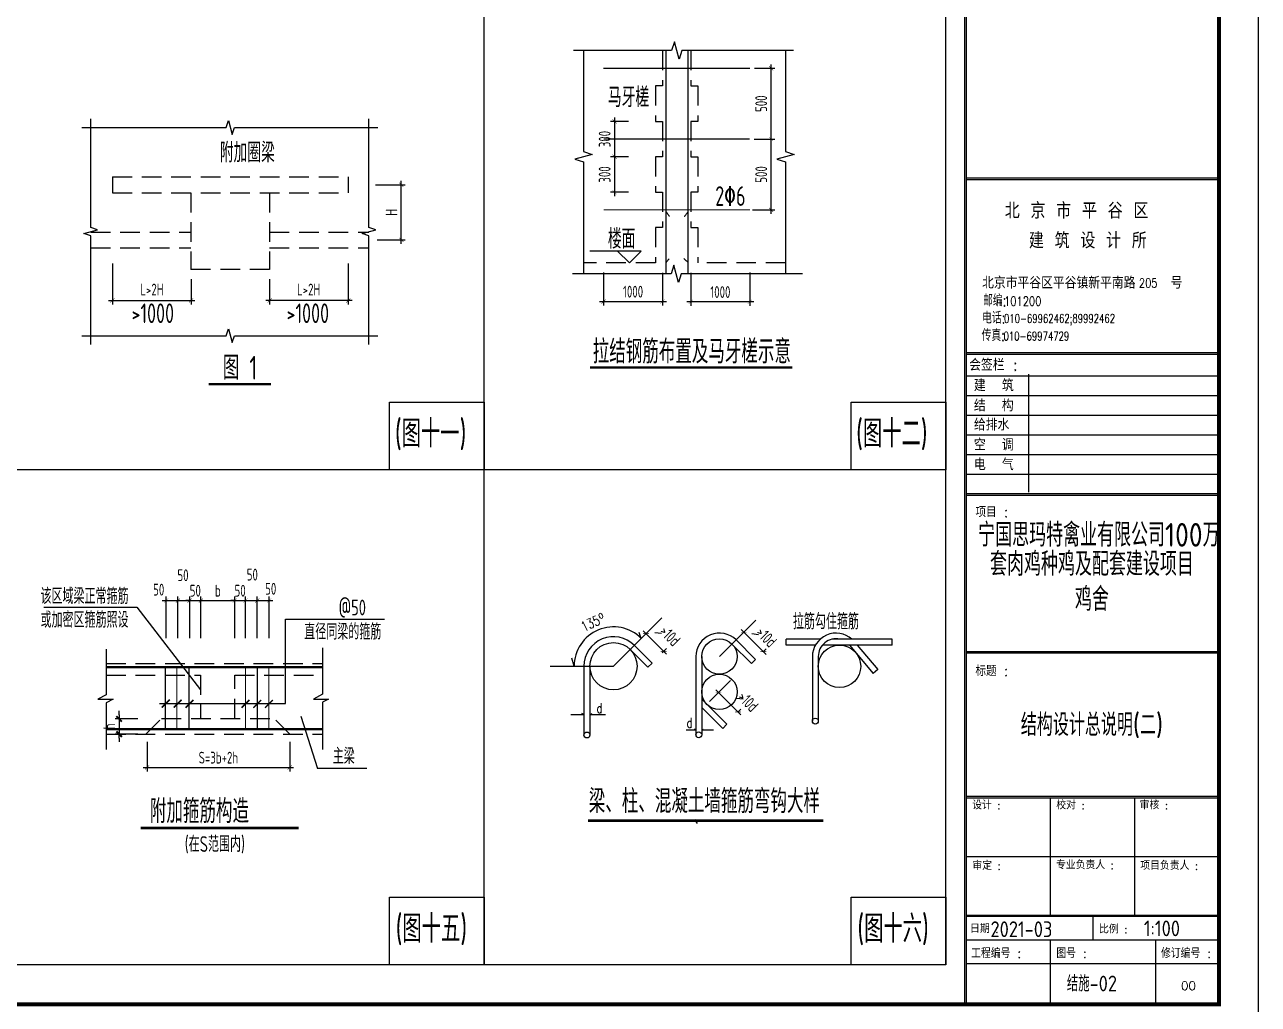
# Model space of a CAD drawing. Extents: x -159214 to 158333, y 7819 to 689505.
# Drawn here: x 77412 to 108783, y 505619 to 530527 of the extents above; entities that cross this region are included whole.
import ezdxf
from ezdxf.enums import TextEntityAlignment as Align

# ---------------------------------------------------------------- set-up
doc = ezdxf.new("R2010")
doc.units = 0
doc.header["$LTSCALE"] = 1000
doc.header["$PDMODE"] = 3
doc.linetypes.add('DASHED', pattern=[0.75, 0.5, -0.25])
doc.layers.get('0').update_dxf_attribs({"linetype": 'CONTINUOUS'})
doc.layers.get('Defpoints').update_dxf_attribs({"linetype": 'CONTINUOUS'})
for name, color, linetype in [('7', 7, 'CONTINUOUS'), ('BEAM', 7, 'DASHED'), ('d-檩条布置', 7, 'CONTINUOUS'), ('DIM', 3, 'CONTINUOUS'), ('MOUNT', 3, 'CONTINUOUS'), ('NUM', 7, 'CONTINUOUS'), ('OTHER', 7, 'CONTINUOUS'), ('PUB_DIM', 3, 'CONTINUOUS'), ('PUB_DWGN', 7, 'CONTINUOUS'), ('PUB_TEXT', 7, 'CONTINUOUS'), ('PUB_TITLE', 4, 'CONTINUOUS'), ('REIN', 1, 'CONTINUOUS'), ('TEXT', 7, 'CONTINUOUS'), ('THICK', 6, 'CONTINUOUS'), ('THIN', 7, 'CONTINUOUS'), ('TXT', 7, 'CONTINUOUS'), ('邓-BURY_NUM', 7, 'CONTINUOUS')]:
    doc.layers.add(name, color=color, linetype=linetype)
doc.layers.add('S-ANNO-TEXT', color=7, linetype='CONTINUOUS', lineweight=0)
doc.styles.add('-GBCBIGGBENOR', font='GBENOR.shx', dxfattribs={"bigfont": 'GBCBIG.shx'})
doc.styles.add('COMMON', font='txt.shx', dxfattribs={"bigfont": 'hztxt.shx'})
doc.styles.add('HZTXT', font='romans', dxfattribs={"bigfont": 'hztxt'})
doc.styles.add('title_font', font='GBENOR.shx', dxfattribs={"bigfont": 'GBCBIG.shx'})
doc.styles.add('TKHZ', font='simplex.shx', dxfattribs={"bigfont": 'hztxt.shx'})
doc.styles.add('TKHZ1', font='romant.shx', dxfattribs={"bigfont": 'hzst.shx'})
doc.styles.add('TSSD_Dimension', font='tssdeng.shx', dxfattribs={"width": 0.7, "bigfont": 'Hztxt.shx'})
doc.styles.add('TSSD_Rein', font='tssdeng.shx', dxfattribs={"width": 0.7, "bigfont": 'hztxt.shx'})
doc.dimstyles.new('TSSD_100_100', dxfattribs={"dimtxt": 300, "dimasz": 100, "dimexe": 100, "dimexo": 250, "dimgap": 100, "dimtad": 1, "dimdec": 0, "dimzin": 0, "dimdsep": 46, "dimtxsty": 'TSSD_Dimension', "dimblk": 'ARCHTICK', "dimblk1": 'ARCHTICK', "dimblk2": 'ARCHTICK', "dimcen": 0, "dimdle": 100, "dimclrt": 7, "dimadec": 0, "dimazin": 0, "dimtfac": 1, "dimtdec": 0, "dimtix": 1, "dimtmove": 2, "dimatfit": 3, "dimfxl": 1, "dimtolj": 1, "dimtzin": 0, "dimarcsym": 0})
doc.dimstyles.new('TSSD_30_100', dxfattribs={"dimtxt": 300, "dimasz": 100, "dimexe": 250, "dimexo": 250, "dimgap": 100, "dimtad": 1, "dimdec": 0, "dimlfac": 0.3, "dimzin": 0, "dimdsep": 46, "dimtxsty": 'TSSD_Dimension', "dimblk": '_tsdbk', "dimcen": 0, "dimclrt": 7, "dimadec": 0, "dimazin": 0, "dimtfac": 1, "dimtdec": 0, "dimtix": 1, "dimtmove": 2, "dimatfit": 3, "dimldrblk": '_tsdbk', "dimfxl": 1, "dimtolj": 1, "dimtzin": 0, "dimarcsym": 0})

# ---------------------------------------------------------------- blocks, each defined once
blk = doc.blocks.new('A1结构')
at = {"layer": 'MOUNT', "color": 5, "linetype": 'Continuous'}
for p, q in [((766.38, -583.57), (766.38, -10)), ((766.78, -583.57), (766.78, -10)), ((766.78, -373.84), (831, -373.84)), ((766.78, -374.24), (831, -374.24)), ((766.78, -418.27), (831, -418.27)), ((766.78, -418.67), (831, -418.67)), ((766.78, -454.14), (831, -454.14)), ((766.78, -454.54), (831, -454.54)), ((831, -494.34), (766.78, -494.34)), ((831, -494.74), (766.78, -494.74)), ((831, -531.2), (766.78, -531.2)), ((831, -531.6), (766.78, -531.6)), ((831, -561.4), (766.78, -561.4)), ((831, -561.68), (766.78, -561.68)), ((831, -567.68), (766.78, -567.68))]:
    blk.add_line(p, q, dxfattribs=at)
at = {"layer": 'MOUNT', "color": 3}
for p, q in [((766.78, -424.21), (831, -424.21)), ((782.59, -423.81), (782.59, -453.74)), ((766.78, -429.21), (831, -429.21)), ((766.78, -434.21), (831, -434.21)), ((766.78, -439.21), (831, -439.21)), ((766.78, -444.21), (831, -444.21)), ((766.78, -449.21), (831, -449.21))]:
    blk.add_line(p, q, dxfattribs=at)
at = {"layer": 'MOUNT', "color": 2, "linetype": 'Continuous'}
for p, q in [((788.19, -561.4), (788.19, -531.6)), ((809.59, -561.4), (809.59, -531.6)), ((831, -546.5), (766.78, -546.5)), ((798.89, -561.68), (798.89, -567.68)), ((788.19, -583.57), (788.19, -567.68)), ((814.93, -583.57), (814.93, -567.68)), ((831, -573.73), (766.78, -573.73))]:
    blk.add_line(p, q, dxfattribs=at)
at = {"layer": 'PUB_TITLE'}
blk.add_lwpolyline([(0, -594), (0, 0), (841, 0), (841, -594)], close=True, dxfattribs=at)
at = {"layer": 'PUB_TITLE', "const_width": 1}
blk.add_lwpolyline([(25, -584), (25, -10), (831, -10), (831, -584)], close=True, dxfattribs=at)
at = {"layer": 'MOUNT', "color": 4}
for s, height, style, p in [('北 京 市 平 谷 区', 4, 'TKHZ1', (776.53, -384.21)), ('建  筑', 3, 'TKHZ', (768.68, -428.11)), ('结  构', 3, 'TKHZ', (768.68, -433.23)), ('给排水', 3, 'TKHZ', (768.68, -438.1)), ('空  调', 3, 'TKHZ', (768.68, -443.2)), ('电  气', 3, 'TKHZ', (768.68, -448.23))]:
    blk.add_text(s, height=height, dxfattribs=dict(at, style=style)).set_placement(p)
at = {"layer": 'MOUNT', "color": 4, "style": 'TKHZ1'}
blk.add_text('建 筑 设 计 所', height=4, dxfattribs=at).set_placement((797.65, -391.8), align=Align.CENTER)
at = {"layer": 'MOUNT', "color": 3, "style": 'TKHZ'}
for s, height, p in [('北京市平谷区平谷镇新平南路    号', 3, (770.76, -402.02)), ('项目 :', 2.685, (769.07, -460.14)), ('标题 :', 2.685, (769.07, -500.54)), ('设计 :', 2, (768.24, -534.4)), ('校对 :', 2, (789.62, -534.4)), ('审核 :', 2, (810.81, -534.4)), ('审定 :', 2, (768.29, -549.79)), ('专业负责人 :', 2, (789.56, -549.61)), ('项目负责人 :', 2, (810.98, -549.79)), ('日期 :', 2, (767.68, -565.83)), ('比例 :', 2, (800.5, -565.95)), ('工程编号 :', 2.5, (767.96, -572.25)), ('图号 :', 2.5, (789.63, -572.25)), ('修订编号 :', 2.5, (816.25, -572.25))]:
    blk.add_text(s, height=height, dxfattribs=at).set_placement(p)
for s, height, width, p in [('205', 2.3, 0.8, (810.63, -401.75)), ('邮编:', 3, 0.72, (770.99, -406.53)), ('101200 ', 2.3, 0.8, (776.37, -406.36)), ('电话:', 3, 0.72, (770.76, -410.91)), ('010-69962462;89992462', 2.2, 0.72, (776.33, -410.71)), ('传真:', 3, 0.72, (770.64, -415.39)), ('010-69974729', 2.2, 0.72, (776.22, -415.19))]:
    blk.add_text(s, height=height, dxfattribs=dict(at, width=width)).set_placement(p)
at = {"layer": 'MOUNT', "color": 2, "style": 'TKHZ'}
blk.add_text('会签栏 :', height=3, dxfattribs=at).set_placement((767.47, -422.91))
at = {"layer": 'MOUNT', "color": 4, "style": 'HZTXT'}
blk.add_attdef('00', (821.35, -580.37), '', height=2.2, dxfattribs=at)
at = {"layer": 'PUB_DWGN', "style": 'title_font'}
blk.add_text('宁国思玛特禽业有限公司100万', height=6, dxfattribs=at).set_placement((769.75, -467.63))
for tag, height, p in [('工程名称1', 6, (798.69, -475.05)), ('工程名称2', 6, (798.69, -483.99)), ('图号', 4, (798.69, -580.71))]:
    blk.add_attdef(tag, text='', height=height, dxfattribs=at).set_placement(p, align=Align.CENTER)
at = {"layer": 'PUB_TEXT', "style": '-GBCBIGGBENOR'}
for tag, height, p in [('图名1', 5.66, (798.69, -515.75)), ('图名2', 5.66, (799.16, -522.03)), ('日期', 4, (780.76, -566.9)), ('比例', 4, (816.49, -566.69))]:
    blk.add_attdef(tag, text='', height=height, dxfattribs=at).set_placement(p, align=Align.CENTER)
blk = doc.blocks.new('_ArchTick')
at = {"color": 0, "linetype": 'ByBlock', "const_width": 0.1}
blk.add_lwpolyline([(-0.53, -0.53), (0.53, 0.53)], dxfattribs=at)
blk = doc.blocks.new('*D187')
at = {"layer": 'Defpoints', "color": 0}
for p in [(52459, -97710), (54459, -98116), (54459, -98904)]:
    blk.add_point(p, dxfattribs=at)
at = {"layer": 'DIM', "color": 0, "lineweight": -2}
for p, q in [((52459, -97960), (52459, -99004)), ((54459, -98366), (54459, -99004)), ((52359, -98904), (54559, -98904))]:
    blk.add_line(p, q, dxfattribs=at)
at = {"layer": 'DIM', "color": 0, "lineweight": -2, "xscale": 100, "yscale": 100, "zscale": 100, "rotation": 180}
blk.add_blockref('_ArchTick', (52459, -98904), dxfattribs=at)
at = {"layer": 'DIM', "color": 0, "lineweight": -2, "xscale": 100, "yscale": 100, "zscale": 100}
blk.add_blockref('_ArchTick', (54459, -98904), dxfattribs=at)
at = {"layer": 'DIM', "color": 7, "insert": (53466, -98627), "char_height": 300, "attachment_point": 5, "style": 'TSSD_Dimension'}
blk.add_mtext('\\A1;L>2H', dxfattribs=at)
blk = doc.blocks.new('*D188')
at = {"layer": 'Defpoints', "color": 0}
for p in [(68542, -93000), (69209, -93000), (68670, -94800)]:
    blk.add_point(p, dxfattribs=at)
at = {"layer": 'DIM', "color": 0, "lineweight": -2}
for p, q in [((68792, -93000), (69309, -93000)), ((69209, -94900), (69209, -92900)), ((68920, -94800), (69309, -94800))]:
    blk.add_line(p, q, dxfattribs=at)
at = {"layer": 'DIM', "color": 0, "lineweight": -2, "xscale": 100, "yscale": 100, "zscale": 100}
for p, rotation in [((69209, -93000), 90), ((69209, -94800), 270)]:
    blk.add_blockref('_ArchTick', p, dxfattribs=dict(at, rotation=rotation))
at = {"layer": 'DIM', "color": 7, "insert": (68959, -93900), "char_height": 300, "attachment_point": 5, "rotation": 90, "style": 'TSSD_Dimension'}
blk.add_mtext('\\A1;500', dxfattribs=at)
blk = doc.blocks.new('*D189')
at = {"layer": 'Defpoints', "color": 0}
for p in [(68530, -94800), (69209, -94800), (68488, -96600)]:
    blk.add_point(p, dxfattribs=at)
at = {"layer": 'DIM', "color": 0, "lineweight": -2}
for p, q in [((69209, -96700), (69209, -94700)), ((68780, -94800), (69309, -94800)), ((68738, -96600), (69309, -96600))]:
    blk.add_line(p, q, dxfattribs=at)
at = {"layer": 'DIM', "color": 0, "lineweight": -2, "xscale": 100, "yscale": 100, "zscale": 100}
for p, rotation in [((69209, -94800), 90), ((69209, -96600), 270)]:
    blk.add_blockref('_ArchTick', p, dxfattribs=dict(at, rotation=rotation))
at = {"layer": 'DIM', "color": 7, "insert": (68959, -95700), "char_height": 300, "attachment_point": 5, "rotation": 90, "style": 'TSSD_Dimension'}
blk.add_mtext('\\A1;500', dxfattribs=at)
blk = doc.blocks.new('*D190')
at = {"layer": 'Defpoints', "color": 0}
for p in [(58459, -97710), (56459, -98116), (56459, -98904)]:
    blk.add_point(p, dxfattribs=at)
at = {"layer": 'DIM', "color": 0, "lineweight": -2}
for p, q in [((58459, -97960), (58459, -99004)), ((56459, -98366), (56459, -99004)), ((58559, -98904), (56359, -98904))]:
    blk.add_line(p, q, dxfattribs=at)
at = {"layer": 'DIM', "color": 0, "lineweight": -2, "xscale": 100, "yscale": 100, "zscale": 100, "rotation": 180}
blk.add_blockref('_ArchTick', (56459, -98904), dxfattribs=at)
at = {"layer": 'DIM', "color": 0, "lineweight": -2, "xscale": 100, "yscale": 100, "zscale": 100}
blk.add_blockref('_ArchTick', (58459, -98904), dxfattribs=at)
at = {"layer": 'DIM', "color": 7, "insert": (57451, -98627), "char_height": 300, "attachment_point": 5, "style": 'TSSD_Dimension'}
blk.add_mtext('\\A1;L>2H', dxfattribs=at)
blk = doc.blocks.new('*D191')
at = {"layer": 'Defpoints', "color": 0}
for p in [(64950, -97940), (66450, -97950), (66450, -98930)]:
    blk.add_point(p, dxfattribs=at)
at = {"layer": 'DIM', "color": 0, "lineweight": -2}
for p, q in [((64950, -98190), (64950, -99030)), ((66450, -98200), (66450, -99030)), ((64850, -98930), (66550, -98930))]:
    blk.add_line(p, q, dxfattribs=at)
at = {"layer": 'DIM', "color": 0, "lineweight": -2, "xscale": 100, "yscale": 100, "zscale": 100, "rotation": 180}
blk.add_blockref('_ArchTick', (64950, -98930), dxfattribs=at)
at = {"layer": 'DIM', "color": 0, "lineweight": -2, "xscale": 100, "yscale": 100, "zscale": 100}
blk.add_blockref('_ArchTick', (66450, -98930), dxfattribs=at)
at = {"layer": 'DIM', "color": 7, "insert": (65700, -98680), "char_height": 300, "attachment_point": 5, "style": 'TSSD_Dimension'}
blk.add_mtext('\\A1;1000', dxfattribs=at)
blk = doc.blocks.new('*D192')
at = {"layer": 'Defpoints', "color": 0}
for p in [(67170, -97950), (68670, -97944), (67170, -98939)]:
    blk.add_point(p, dxfattribs=at)
at = {"layer": 'DIM', "color": 0, "lineweight": -2}
for p, q in [((67170, -98200), (67170, -99039)), ((68670, -98194), (68670, -99039)), ((68770, -98939), (67070, -98939))]:
    blk.add_line(p, q, dxfattribs=at)
at = {"layer": 'DIM', "color": 0, "lineweight": -2, "xscale": 100, "yscale": 100, "zscale": 100, "rotation": 180}
blk.add_blockref('_ArchTick', (67170, -98939), dxfattribs=at)
at = {"layer": 'DIM', "color": 0, "lineweight": -2, "xscale": 100, "yscale": 100, "zscale": 100}
blk.add_blockref('_ArchTick', (68670, -98939), dxfattribs=at)
at = {"layer": 'DIM', "color": 7, "insert": (67920, -98689), "char_height": 300, "attachment_point": 5, "style": 'TSSD_Dimension'}
blk.add_mtext('\\A1;1000', dxfattribs=at)
blk = doc.blocks.new('*D193')
at = {"layer": 'Defpoints', "color": 0}
for p in [(58897, -95963), (59807, -95963), (58943, -97363)]:
    blk.add_point(p, dxfattribs=at)
at = {"layer": 'DIM', "color": 0, "lineweight": -2}
for p, q in [((59147, -95963), (59907, -95963)), ((59807, -97463), (59807, -95863)), ((59193, -97363), (59907, -97363))]:
    blk.add_line(p, q, dxfattribs=at)
at = {"layer": 'DIM', "color": 0, "lineweight": -2, "xscale": 100, "yscale": 100, "zscale": 100}
for p, rotation in [((59807, -95963), 90), ((59807, -97363), 270)]:
    blk.add_blockref('_ArchTick', p, dxfattribs=dict(at, rotation=rotation))
at = {"layer": 'DIM', "color": 7, "insert": (59557, -96663), "char_height": 300, "attachment_point": 5, "rotation": 90, "style": 'TSSD_Dimension'}
blk.add_mtext('\\A1;H', dxfattribs=at)
blk = doc.blocks.new('*D194')
at = {"layer": 'Defpoints', "color": 0}
for p in [(65834, -95250), (65228, -96150), (65834, -96150)]:
    blk.add_point(p, dxfattribs=at)
at = {"layer": 'DIM', "color": 0, "lineweight": -2}
for p, q in [((65584, -95250), (65128, -95250)), ((65228, -95150), (65228, -96250)), ((65584, -96150), (65128, -96150))]:
    blk.add_line(p, q, dxfattribs=at)
at = {"layer": 'DIM', "color": 0, "lineweight": -2, "xscale": 100, "yscale": 100, "zscale": 100}
for p, rotation in [((65228, -95250), 90), ((65228, -96150), 270)]:
    blk.add_blockref('_ArchTick', p, dxfattribs=dict(at, rotation=rotation))
at = {"layer": 'DIM', "color": 7, "insert": (64978, -95700), "char_height": 300, "attachment_point": 5, "rotation": 90, "style": 'TSSD_Dimension'}
blk.add_mtext('\\A1;300', dxfattribs=at)
blk = doc.blocks.new('*D195')
at = {"layer": 'Defpoints', "color": 0}
for p in [(65834, -94350), (65228, -95250), (65834, -95250)]:
    blk.add_point(p, dxfattribs=at)
at = {"layer": 'DIM', "color": 0, "lineweight": -2}
for p, q in [((65584, -94350), (65128, -94350)), ((65228, -94250), (65228, -95350)), ((65584, -95250), (65128, -95250))]:
    blk.add_line(p, q, dxfattribs=at)
at = {"layer": 'DIM', "color": 0, "lineweight": -2, "xscale": 100, "yscale": 100, "zscale": 100}
for p, rotation in [((65228, -94350), 90), ((65228, -95250), 270)]:
    blk.add_blockref('_ArchTick', p, dxfattribs=dict(at, rotation=rotation))
at = {"layer": 'DIM', "color": 7, "insert": (64978, -94800), "char_height": 300, "attachment_point": 5, "rotation": 90, "style": 'TSSD_Dimension'}
blk.add_mtext('\\A1;300', dxfattribs=at)
blk = doc.blocks.new('_tsdbk')
blk.add_line((-1, 0), (0, 0))
at = {"const_width": 0.5}
blk.add_lwpolyline([(-0.7, -0.7), (0.7, 0.7)], dxfattribs=at)
blk = doc.blocks.new('*D208')
at = {"layer": 'Defpoints', "color": 0}
for p in [(53355, -109541), (52630, -109930), (53355, -109930)]:
    blk.add_point(p, dxfattribs=at)
at = {"layer": 'DIM', "color": 0, "lineweight": -2}
for p, q in [((52630, -109441), (52630, -109341)), ((53105, -109541), (52530, -109541)), ((52630, -109541), (52630, -109930)), ((53105, -109930), (52530, -109930)), ((52630, -110030), (52630, -110130))]:
    blk.add_line(p, q, dxfattribs=at)
at = {"layer": 'DIM', "color": 0, "lineweight": -2, "xscale": 100, "yscale": 100, "zscale": 100}
for p, rotation in [((52630, -109541), 270), ((52630, -109930), 90)]:
    blk.add_blockref('_tsdbk', p, dxfattribs=dict(at, rotation=rotation))
at = {"layer": 'DIM', "color": 7, "insert": (52380, -109736), "char_height": 300, "attachment_point": 5, "rotation": 90, "style": 'TSSD_Dimension'}
blk.add_mtext('\\A1;h', dxfattribs=at)
blk = doc.blocks.new('*D209')
at = {"layer": 'Defpoints', "color": 0}
for p in [(54126, -106534), (53826, -107741), (54126, -107741)]:
    blk.add_point(p, dxfattribs=at)
at = {"layer": 'DIM', "color": 0, "lineweight": -2}
for p, q in [((53726, -106534), (54226, -106534)), ((53826, -107491), (53826, -106434)), ((54126, -107491), (54126, -106434))]:
    blk.add_line(p, q, dxfattribs=at)
at = {"layer": 'DIM', "color": 0, "lineweight": -2, "xscale": 100, "yscale": 100, "zscale": 100, "rotation": 180}
blk.add_blockref('_ArchTick', (53826, -106534), dxfattribs=at)
at = {"layer": 'DIM', "color": 0, "lineweight": -2, "xscale": 100, "yscale": 100, "zscale": 100}
blk.add_blockref('_ArchTick', (54126, -106534), dxfattribs=at)
at = {"layer": 'DIM', "color": 7, "insert": (53638, -106256), "char_height": 300, "attachment_point": 5, "style": 'TSSD_Dimension'}
blk.add_mtext('\\A1;50', dxfattribs=at)
blk = doc.blocks.new('*D210')
at = {"layer": 'Defpoints', "color": 0}
for p in [(54426, -106534), (54126, -107741), (54426, -107741)]:
    blk.add_point(p, dxfattribs=at)
at = {"layer": 'DIM', "color": 0, "lineweight": -2}
for p, q in [((54026, -106534), (54526, -106534)), ((54126, -107491), (54126, -106434)), ((54426, -107491), (54426, -106434))]:
    blk.add_line(p, q, dxfattribs=at)
at = {"layer": 'DIM', "color": 0, "lineweight": -2, "xscale": 100, "yscale": 100, "zscale": 100, "rotation": 180}
blk.add_blockref('_ArchTick', (54126, -106534), dxfattribs=at)
at = {"layer": 'DIM', "color": 0, "lineweight": -2, "xscale": 100, "yscale": 100, "zscale": 100}
blk.add_blockref('_ArchTick', (54426, -106534), dxfattribs=at)
at = {"layer": 'DIM', "color": 7, "insert": (54255, -105890), "char_height": 300, "attachment_point": 5, "style": 'TSSD_Dimension'}
blk.add_mtext('\\A1;50', dxfattribs=at)
blk = doc.blocks.new('*D211')
at = {"layer": 'Defpoints', "color": 0}
for p in [(54710, -106534), (54426, -107741), (54710, -107741)]:
    blk.add_point(p, dxfattribs=at)
at = {"layer": 'DIM', "color": 0, "lineweight": -2}
for p, q in [((54426, -106534), (54326, -106534)), ((54426, -107491), (54426, -106434)), ((54426, -106534), (54710, -106534)), ((54710, -107491), (54710, -106434)), ((54710, -106534), (54810, -106534))]:
    blk.add_line(p, q, dxfattribs=at)
at = {"layer": 'DIM', "color": 0, "lineweight": -2, "xscale": 100, "yscale": 100, "zscale": 100}
blk.add_blockref('_ArchTick', (54426, -106534), dxfattribs=at)
at = {"layer": 'DIM', "color": 0, "lineweight": -2, "xscale": 100, "yscale": 100, "zscale": 100, "rotation": 180}
blk.add_blockref('_ArchTick', (54710, -106534), dxfattribs=at)
at = {"layer": 'DIM', "color": 7, "insert": (54568, -106284), "char_height": 300, "attachment_point": 5, "style": 'TSSD_Dimension'}
blk.add_mtext('\\A1;50', dxfattribs=at)
blk = doc.blocks.new('*D212')
at = {"layer": 'Defpoints', "color": 0}
for p in [(55572, -106534), (54710, -107741), (55572, -107741)]:
    blk.add_point(p, dxfattribs=at)
at = {"layer": 'DIM', "color": 0, "lineweight": -2}
for p, q in [((54610, -106534), (55672, -106534)), ((54710, -107491), (54710, -106434)), ((55572, -107491), (55572, -106434))]:
    blk.add_line(p, q, dxfattribs=at)
at = {"layer": 'DIM', "color": 0, "lineweight": -2, "xscale": 100, "yscale": 100, "zscale": 100, "rotation": 180}
blk.add_blockref('_ArchTick', (54710, -106534), dxfattribs=at)
at = {"layer": 'DIM', "color": 0, "lineweight": -2, "xscale": 100, "yscale": 100, "zscale": 100}
blk.add_blockref('_ArchTick', (55572, -106534), dxfattribs=at)
at = {"layer": 'DIM', "color": 7, "insert": (55141, -106284), "char_height": 300, "attachment_point": 5, "style": 'TSSD_Dimension'}
blk.add_mtext('\\A1;b', dxfattribs=at)
blk = doc.blocks.new('*D213')
at = {"layer": 'Defpoints', "color": 0}
for p in [(55844, -106534), (55572, -107741), (55844, -107741)]:
    blk.add_point(p, dxfattribs=at)
at = {"layer": 'DIM', "color": 0, "lineweight": -2}
for p, q in [((55572, -106534), (55472, -106534)), ((55572, -107491), (55572, -106434)), ((55572, -106534), (55844, -106534)), ((55844, -107491), (55844, -106434)), ((55844, -106534), (55944, -106534))]:
    blk.add_line(p, q, dxfattribs=at)
at = {"layer": 'DIM', "color": 0, "lineweight": -2, "xscale": 100, "yscale": 100, "zscale": 100}
blk.add_blockref('_ArchTick', (55572, -106534), dxfattribs=at)
at = {"layer": 'DIM', "color": 0, "lineweight": -2, "xscale": 100, "yscale": 100, "zscale": 100, "rotation": 180}
blk.add_blockref('_ArchTick', (55844, -106534), dxfattribs=at)
at = {"layer": 'DIM', "color": 7, "insert": (55708, -106284), "char_height": 300, "attachment_point": 5, "style": 'TSSD_Dimension'}
blk.add_mtext('\\A1;50', dxfattribs=at)
blk = doc.blocks.new('*D214')
at = {"layer": 'Defpoints', "color": 0}
for p in [(56144, -106534), (55844, -107741), (56144, -107741)]:
    blk.add_point(p, dxfattribs=at)
at = {"layer": 'DIM', "color": 0, "lineweight": -2}
for p, q in [((55744, -106534), (56244, -106534)), ((55844, -107491), (55844, -106434)), ((56144, -107491), (56144, -106434))]:
    blk.add_line(p, q, dxfattribs=at)
at = {"layer": 'DIM', "color": 0, "lineweight": -2, "xscale": 100, "yscale": 100, "zscale": 100, "rotation": 180}
blk.add_blockref('_ArchTick', (55844, -106534), dxfattribs=at)
at = {"layer": 'DIM', "color": 0, "lineweight": -2, "xscale": 100, "yscale": 100, "zscale": 100}
blk.add_blockref('_ArchTick', (56144, -106534), dxfattribs=at)
at = {"layer": 'DIM', "color": 7, "insert": (56018, -105874), "char_height": 300, "attachment_point": 5, "style": 'TSSD_Dimension'}
blk.add_mtext('\\A1;50', dxfattribs=at)
blk = doc.blocks.new('*D215')
at = {"layer": 'Defpoints', "color": 0}
for p in [(56444, -106534), (56144, -107741), (56444, -107741)]:
    blk.add_point(p, dxfattribs=at)
at = {"layer": 'DIM', "color": 0, "lineweight": -2}
for p, q in [((56044, -106534), (56544, -106534)), ((56144, -107491), (56144, -106434)), ((56444, -107491), (56444, -106434))]:
    blk.add_line(p, q, dxfattribs=at)
at = {"layer": 'DIM', "color": 0, "lineweight": -2, "xscale": 100, "yscale": 100, "zscale": 100, "rotation": 180}
blk.add_blockref('_ArchTick', (56144, -106534), dxfattribs=at)
at = {"layer": 'DIM', "color": 0, "lineweight": -2, "xscale": 100, "yscale": 100, "zscale": 100}
blk.add_blockref('_ArchTick', (56444, -106534), dxfattribs=at)
at = {"layer": 'DIM', "color": 7, "insert": (56486, -106234), "char_height": 300, "attachment_point": 5, "style": 'TSSD_Dimension'}
blk.add_mtext('\\A1;50', dxfattribs=at)
blk = doc.blocks.new('*D216')
at = {"layer": 'Defpoints', "color": 0}
for p in [(53342, -109877), (56969, -109877), (56969, -110778)]:
    blk.add_point(p, dxfattribs=at)
at = {"layer": 'DIM', "color": 0, "lineweight": -2}
for p, q in [((53342, -110127), (53342, -110878)), ((56969, -110127), (56969, -110878)), ((53242, -110778), (57069, -110778))]:
    blk.add_line(p, q, dxfattribs=at)
at = {"layer": 'DIM', "color": 0, "lineweight": -2, "xscale": 100, "yscale": 100, "zscale": 100, "rotation": 180}
blk.add_blockref('_ArchTick', (53342, -110778), dxfattribs=at)
at = {"layer": 'DIM', "color": 0, "lineweight": -2, "xscale": 100, "yscale": 100, "zscale": 100}
blk.add_blockref('_ArchTick', (56969, -110778), dxfattribs=at)
at = {"layer": 'DIM', "color": 7, "insert": (55156, -110528), "char_height": 300, "attachment_point": 5, "style": 'TSSD_Dimension'}
blk.add_mtext('\\A1;S=3b+2h', dxfattribs=at)
blk = doc.blocks.new('*D217')
at = {"layer": 'Defpoints', "color": 0}
for p in [(68511, -107342), (69013, -107833), (68850, -107995)]:
    blk.add_point(p, dxfattribs=at)
at = {"layer": 'DIM', "color": 0, "lineweight": -2}
for p, q in [((68446, -107266), (69083, -107903)), ((68688, -107165), (68587, -107266)), ((69027, -107818), (69083, -107762))]:
    blk.add_line(p, q, dxfattribs=at)
at = {"layer": 'DIM', "color": 0, "lineweight": -2, "xscale": 100, "yscale": 100, "zscale": 100}
for p, rotation in [((68517, -107337), 135.0000020563842), ((69013, -107833), 315.0000020563842)]:
    blk.add_blockref('_ArchTick', p, dxfattribs=dict(at, rotation=rotation))
at = {"layer": 'DIM', "color": 7, "insert": (69089, -107459), "char_height": 300, "attachment_point": 5, "rotation": 315, "style": 'TSSD_Rein'}
blk.add_mtext('\\A1;>10d', dxfattribs=at)
blk = doc.blocks.new('*D218')
at = {"layer": 'Defpoints', "color": 0}
for p in [(66023, -107383), (66480, -107825), (66263, -108042)]:
    blk.add_point(p, dxfattribs=at)
at = {"layer": 'DIM', "color": 0, "lineweight": -2}
for p, q in [((66199, -107206), (66101, -107305)), ((65959, -107305), (66550, -107896)), ((66440, -107866), (66550, -107755))]:
    blk.add_line(p, q, dxfattribs=at)
at = {"layer": 'DIM', "color": 0, "lineweight": -2, "xscale": 100, "yscale": 100, "zscale": 100}
for p, rotation in [((66030, -107376), 135.0000020563842), ((66480, -107825), 315.0000020563842)]:
    blk.add_blockref('_ArchTick', p, dxfattribs=dict(at, rotation=rotation))
at = {"layer": 'DIM', "color": 7, "insert": (66638, -107429), "char_height": 300, "attachment_point": 5, "rotation": 315, "style": 'TSSD_Rein'}
blk.add_mtext('\\A1;>10d', dxfattribs=at)
blk = doc.blocks.new('*D219')
at = {"layer": 'Defpoints', "color": 0}
for p in [(67867, -108876), (68369, -109367), (68206, -109529)]:
    blk.add_point(p, dxfattribs=at)
at = {"layer": 'DIM', "color": 0, "lineweight": -2}
for p, q in [((67802, -108800), (68439, -109437)), ((68044, -108699), (67943, -108800)), ((68383, -109353), (68439, -109296))]:
    blk.add_line(p, q, dxfattribs=at)
at = {"layer": 'DIM', "color": 0, "lineweight": -2, "xscale": 100, "yscale": 100, "zscale": 100}
for p, rotation in [((67873, -108871), 135.0000020563842), ((68369, -109367), 315.0000020563842)]:
    blk.add_blockref('_ArchTick', p, dxfattribs=dict(at, rotation=rotation))
at = {"layer": 'DIM', "color": 7, "insert": (68624, -109098), "char_height": 300, "attachment_point": 5, "rotation": 315, "style": 'TSSD_Rein'}
blk.add_mtext('\\A1;>10d', dxfattribs=at)
blk = doc.blocks.new('砌体说明2')
for p, q in [((50718.1, -106702.2), (53078.3, -106702.2)), ((53078.3, -106702.2), (54699.7, -108800))]:
    blk.add_line(p, q)
at = {"layer": '7'}
for p, q in [((65202.2, -108203.7), (66435.9, -106970)), ((67895.9, -107957.4), (68821.2, -107032.1)), ((65909.3, -107496.6), (65852, -107348.3)), ((68320.1, -107533.1), (68816.1, -108029.1)), ((69593, -107667.8), (69593, -107517.8)), ((70457, -107517.8), (69593, -107517.8)), ((72290.1, -107517.8), (70763.2, -107517.8)), ((72290.1, -107667.8), (72290.1, -107517.8)), ((65626.5, -107779.4), (66076.1, -108229.1)), ((65732.5, -107673.4), (66182.2, -108123)), ((68214.1, -107639.2), (68710.1, -108135.2)), ((70337.2, -107667.8), (69593, -107667.8)), ((72290.1, -107667.8), (70514.9, -107667.8)), ((71206.1, -107667.8), (71808.7, -108385.1)), ((71402.1, -107667.8), (71923.6, -108288.6)), ((63594.6, -108203.7), (65202.2, -108203.7)), ((64202.2, -108203.7), (64143.7, -107997.1)), ((64452.2, -108203.7), (64452.2, -109952.5)), ((64602.2, -108203.7), (64602.2, -109952.5)), ((66076.1, -108229.1), (66182.2, -108123)), ((67295.9, -107957.4), (67295.9, -109946.4)), ((67445.9, -107957.4), (67445.9, -109946.4)), ((68710.1, -108135.2), (68816.1, -108029.1)), ((70259.4, -107957.4), (70259.4, -109597.9)), ((70409.4, -107957.4), (70409.4, -109597.9)), ((71923.6, -108288.6), (71808.7, -108385.1)), ((67644.3, -109099), (68177.1, -108566.2)), ((67445.9, -109037.9), (68088.6, -109680.6)), ((57248, -109471.4), (57677.8, -110800)), ((64119.7, -109431.9), (64452.2, -109431.9)), ((64452.2, -109431.9), (64401.3, -109403.4)), ((64602.2, -109431.9), (64664.1, -109403.4)), ((64602.2, -109431.9), (64997.7, -109431.9)), ((67446.5, -109250.7), (67982.5, -109786.7)), ((67982.5, -109786.7), (68088.6, -109680.6)), ((67051, -109821.4), (67300.4, -109821.4)), ((67300.4, -109821.4), (67262.3, -109800)), ((67445.9, -109821.4), (67492.3, -109800)), ((67445.9, -109821.4), (67742.5, -109821.4)), ((58927.6, -110800), (57677.8, -110800)), ((67264.3, -112097.3), (67326.7, -112201.3))]:
    blk.add_line(p, q, dxfattribs=at)
at = {"layer": '7', "color": 7}
for p, q in [((66257.7, -107343.2), (66425.8, -107365.9)), ((68722.8, -107373.2), (68890.9, -107395.9)), ((68329.8, -109012.3), (68498.3, -109034.1))]:
    blk.add_line(p, q, dxfattribs=at)
at = {"layer": '7', "const_width": 70}
for points in [[(53177.2, -112315.8), (57200.9, -112315.8)], [(64550.2, -112129.8), (70541.1, -112129.8)]]:
    blk.add_lwpolyline(points, dxfattribs=at)
at = {"layer": '7'}
for centre, radius in [((67895.9, -107957.4), 450), ((65202.2, -108203.7), 600), ((70949.9, -108206.6), 540), ((67895.9, -108855.6), 450), ((70334.4, -109597.9), 75), ((64527.2, -109952.5), 75), ((67370.9, -109946.4), 75)]:
    blk.add_circle(centre, radius, dxfattribs=at)
for centre, radius, start, end in [((65202.2, -108203.7), 1000, 45, 180), ((65202.2, -108203.7), 750, 45, 180), ((67898.7, -107964.2), 602.8, 45.64311, 179.35689), ((70862.2, -107964.2), 602.8, 47.76937, 179.35689), ((70859.4, -107957.4), 450, 77.66045, 180)]:
    blk.add_arc(centre, radius, start, end, dxfattribs=at)
at = {"layer": 'BEAM'}
for p, q in [((66449.6, -92549.8), (66449.6, -93449.8)), ((67169.6, -92549.8), (67169.6, -93449.8)), ((66269.6, -93449.8), (66269.6, -94349.8)), ((66449.6, -93449.8), (66269.6, -93449.8)), ((67169.6, -93449.8), (67349.6, -93449.8)), ((67349.6, -93449.8), (67349.6, -94349.8)), ((66269.6, -94349.8), (66449.6, -94349.8)), ((66449.6, -94349.8), (66449.6, -95249.8)), ((67169.6, -94349.8), (67169.6, -95249.8)), ((67349.6, -94349.8), (67169.6, -94349.8)), ((66269.6, -95249.8), (66269.6, -96149.8)), ((66449.6, -95249.8), (66269.6, -95249.8)), ((67169.6, -95249.8), (67349.6, -95249.8)), ((67349.6, -95249.8), (67349.6, -96149.8)), ((52458.7, -95762.9), (58458.7, -95762.9)), ((52458.7, -95762.9), (52458.7, -96162.9)), ((58458.7, -95762.9), (58458.7, -96162.9)), ((52458.7, -96162.9), (58458.7, -96162.9)), ((54458.7, -96162.9), (54458.7, -98115.6)), ((56458.7, -96162.9), (56458.7, -98115.6)), ((66269.6, -96149.8), (66449.6, -96149.8)), ((66449.6, -96149.8), (66449.6, -97049.8)), ((67169.6, -96149.8), (67169.6, -97049.8)), ((67349.6, -96149.8), (67169.6, -96149.8)), ((51909.4, -97162.9), (54458.7, -97162.9)), ((56458.7, -97162.9), (58984.3, -97162.9)), ((66269.6, -97049.8), (66269.6, -97949.8)), ((66449.6, -97049.8), (66269.6, -97049.8)), ((67169.6, -97049.8), (67349.6, -97049.8)), ((67349.6, -97049.8), (67349.6, -97949.8)), ((51909.4, -97562.9), (54458.7, -97562.9)), ((56458.7, -97562.9), (58984.3, -97562.9)), ((56458.7, -98115.6), (54458.7, -98115.6)), ((66269.6, -97949.8), (64438.1, -97949.8)), ((69576.2, -97949.8), (67349.6, -97949.8)), ((52300.1, -108130.5), (57803.1, -108130.5)), ((52300.1, -109930.5), (57803.1, -109930.5))]:
    blk.add_line(p, q, dxfattribs=at)
at = {"layer": 'DIM', "const_width": 40}
for points in [[(53717.6, -109255), (53917.6, -109055)], [(54017.6, -109255), (54217.6, -109055)], [(54319.9, -109261.3), (54519.9, -109061.3)], [(55745.8, -109261.3), (55945.8, -109061.3)], [(56042.9, -109261.3), (56242.9, -109061.3)], [(56339.9, -109261.3), (56539.9, -109061.3)]]:
    blk.add_lwpolyline(points, dxfattribs=at)
at = {"layer": 'NUM'}
for p, q in [((61915, -115800), (61915, -65456.1)), ((73655.2, -115800), (73655.2, -65456.1)), ((73655.2, -103214), (25796.1, -103214)), ((73655.2, -115800), (25796.1, -115800))]:
    blk.add_line(p, q, dxfattribs=at)
for points in [[(61915, -103214), (59505.2, -103214), (59505.2, -101493.4), (61915, -101493.4)], [(73655.2, -103214), (71245.4, -103214), (71245.4, -101493.4), (73655.2, -101493.4)], [(61915, -115800), (59505.2, -115800), (59505.2, -114079.3), (61915, -114079.3)], [(73655.2, -115800), (71245.4, -115800), (71245.4, -114079.3), (73655.2, -114079.3)]]:
    blk.add_lwpolyline(points, close=True, dxfattribs=at)
at = {"layer": 'OTHER', "color": 0}
for p, q in [((66749.6, -92329.8), (66679.6, -92549.8)), ((66869.6, -92769.8), (66749.6, -92329.8)), ((66679.6, -92549.8), (64187.1, -92549.8)), ((64438.1, -92549.8), (64438.1, -95119.8)), ((66939.6, -92549.8), (66869.6, -92769.8)), ((69776.2, -92549.8), (66939.6, -92549.8)), ((69576.2, -92549.8), (69576.2, -95119.8)), ((64658.1, -95189.8), (64218.1, -95309.8)), ((64218.1, -95309.8), (64438.1, -95379.8)), ((64438.1, -95119.8), (64658.1, -95189.8)), ((69796.2, -95189.8), (69356.2, -95309.8)), ((69356.2, -95309.8), (69576.2, -95379.8)), ((69576.2, -95119.8), (69796.2, -95189.8)), ((64438.1, -95379.8), (64438.1, -98229.8)), ((69576.2, -95379.8), (69576.2, -98229.8)), ((66734.9, -98009.8), (66664.9, -98229.8)), ((66854.9, -98449.8), (66734.9, -98009.8)), ((66664.9, -98229.8), (64158.1, -98229.8)), ((66924.9, -98229.8), (66854.9, -98449.8)), ((70010, -98229.8), (66924.9, -98229.8))]:
    blk.add_line(p, q, dxfattribs=at)
at = {"layer": 'PUB_DIM', "color": 0}
for p, q in [((65605.8, -97649.8), (64604, -97649.8)), ((65305.8, -97649.8), (65605.8, -97949.8)), ((65905.8, -97649.8), (65305.8, -97649.8)), ((65605.8, -97949.8), (65905.8, -97649.8))]:
    blk.add_line(p, q, dxfattribs=at)
at = {"layer": 'REIN'}
blk.add_line((64949.6, -93000), (68669.6, -93000), dxfattribs=at)
for points, const_width in [([(66536.4, -92549.8), (66536.4, -98229.8)], 30), ([(67099.1, -92549.8), (67099.1, -98229.8)], 30), ([(68669.6, -93000), (64949.6, -93000)], 30), ([(64949.6, -94800), (68669.4, -94800)], 30), ([(64949.6, -96600), (68669.6, -96600)], 30), ([(66536.4, -96639.9), (66627.2, -96769.7)], 30), ([(67099.1, -96649.5), (67002.3, -96774.5)], 30), ([(66536.4, -97943.1), (66617.6, -97842.1)], 30), ([(67099.1, -97938.3), (66987.9, -97832.5)], 30), ([(52300.1, -108228.2), (57803.1, -108228.2)], 60), ([(53804.9, -109800.8), (53804.9, -108257.8)], 30), ([(54098.2, -109800.8), (54098.2, -108257.8)], 30), ([(54407.5, -109800.8), (54407.5, -108257.8)], 30), ([(55843.2, -109800.8), (55843.2, -108257.8)], 30), ([(56146.2, -109800.8), (56146.2, -108257.8)], 30), ([(56437.1, -109800.8), (56437.1, -108257.8)], 30), ([(52300.1, -109800.8), (57803.1, -109800.8)], 60)]:
    blk.add_lwpolyline(points, dxfattribs=dict(at, const_width=const_width))
at = {"layer": 'THICK', "const_width": 60}
for points in [[(64608.3, -100606.9), (69750.3, -100606.9)], [(54909.4, -101034.5), (56493.5, -101034.5)]]:
    blk.add_lwpolyline(points, dxfattribs=at)
at = {"layer": 'THIN', "color": 7}
for p, q in [((56864.7, -107010.7), (59377.5, -107010.7)), ((56864.7, -109155), (56864.7, -107010.7)), ((52300.1, -107771), (52300.1, -108929.5)), ((57803.1, -107739.8), (57803.1, -108916.6)), ((52300.1, -108929.5), (52090.8, -109043.1)), ((52090.8, -109043.1), (52477.7, -109043.1)), ((52477.7, -109043.1), (52300.1, -109132.4)), ((52300.1, -109132.4), (52300.1, -110323.4)), ((53661.8, -109155), (56864.7, -109155)), ((57803.1, -108916.6), (57569.9, -109043.1)), ((57569.9, -109043.1), (57956.8, -109043.1)), ((57956.8, -109043.1), (57803.1, -109120.4)), ((57803.1, -109120.4), (57803.1, -110323.4))]:
    blk.add_line(p, q, dxfattribs=at)
at = {"layer": 'THIN', "color": 2, "linetype": 'DASHED'}
for p, q in [((52300.1, -108430.5), (54699.7, -108430.5)), ((54699.7, -108430.5), (54699.7, -109532.5)), ((55569.8, -108430.5), (57803.1, -108430.5)), ((55569.8, -109532.5), (55569.8, -108430.5)), ((53310.6, -109930.5), (53712.9, -109532.5)), ((53712.9, -109532.5), (56573.1, -109532.5)), ((56974.7, -109930.5), (56573.1, -109532.5))]:
    blk.add_line(p, q, dxfattribs=at)
at = {"layer": 'THIN'}
for points in [[(51685.4, -94505.6), (55354.7, -94505.6), (55410.7, -94329.6), (55506.7, -94681.6), (55562.7, -94505.6), (59208.3, -94505.6)], [(51909.4, -100024), (51909.4, -97256.8), (51733.4, -97200.8), (52085.4, -97104.8), (51909.4, -97048.8), (51909.4, -94281.6)], [(58984.3, -100024), (58984.3, -97256.8), (58808.3, -97200.8), (59160.3, -97104.8), (58984.3, -97048.8), (58984.3, -94281.6)], [(51685.4, -99800), (55354.7, -99800), (55410.7, -99624), (55506.7, -99976), (55562.7, -99800), (59208.3, -99800)]]:
    blk.add_lwpolyline(points, dxfattribs=at)
at = {"color": 7, "style": 'TSSD_Rein', "width": 0.7}
for s, p in [('(图十一)', (59643.8, -102642.1)), ('(图十二)', (71371.2, -102642.1)), ('(图十五)', (59662.4, -115228.1)), ('(图十六)', (71402.6, -115228.1))]:
    blk.add_text(s, height=700, dxfattribs=at).set_placement(p)
at = {"layer": 'PUB_DIM', "color": 3, "style": 'TSSD_Rein', "width": 0.7}
for s, p in [('拉结钢筋布置及马牙槎示意', (64674.2, -100505.1)), ('图 1', (55269.7, -100914.8)), ('梁、柱、混凝土墙箍筋弯钩大样', (64574.3, -111938.1)), ('附加箍筋构造', (53413, -112190.8))]:
    blk.add_text(s, height=600, dxfattribs=at).set_placement(p)
at = {"layer": 'S-ANNO-TEXT', "style": 'TSSD_Rein', "width": 0.7}
blk.add_attdef('图名', text='', height=500, dxfattribs=at).set_placement((1743.1, -7235.6), align=Align.CENTER)
at = {"layer": 'TEXT', "style": 'TSSD_Rein', "width": 0.7}
for s, height, p in [('马牙槎', 500, (65060.1, -93987.6)), ('2\x826', 500, (67789.7, -96498.8)), ('楼面', 500, (65060.1, -97586.9)), ('该区域梁正常箍筋', 400, (50630.7, -106622.2)), ('@50', 400, (58213.4, -106910.4)), ('或加密区箍筋照设', 400, (50630.7, -107222.8)), ('直径同梁的箍筋', 400, (57338.6, -107525.5)), ('主梁', 400, (58063.5, -110689.9)), ('(在S范围内)', 400, (54300.1, -112924.4))]:
    blk.add_text(s, height=height, dxfattribs=at).set_placement(p)
for s, p in [('附加圈梁', (55891.5, -95117.2)), ('>1000', (53487.7, -99229.1)), ('>1000', (57429.7, -99229.1))]:
    blk.add_text(s, height=500, dxfattribs=at).set_placement(p, align=Align.MIDDLE)
at = {"layer": 'TEXT', "color": 7, "style": 'TSSD_Rein', "width": 0.7}
blk.add_text('拉筋勾住箍筋', height=400, dxfattribs=at).set_placement((69764.2, -107265))
at = {"layer": 'TXT', "style": 'COMMON', "width": 0.75}
for s, height, p in [('135', 250, (64450.1, -107330.8)), ('o', 200, (64853.5, -107009.1))]:
    blk.add_text(s, height=height, rotation=24.88999, dxfattribs=at).set_placement(p)
for p in [(64769.1, -109395.6), (67060.7, -109768.2)]:
    blk.add_text('d', height=250, dxfattribs=at).set_placement(p)
at = {"layer": 'DIM'}
for base, p1, p2, text, dimstyle, picture, middle in [((69208.7, -93000), (68669.6, -94800), (68542.5, -93000), '500', 'TSSD_100_100', '*D188', (68958.7, -93900)), ((65228.3, -95249.8), (65834.1, -94349.8), (65834.1, -95249.8), '300', 'TSSD_100_100', '*D195', (64978.3, -94799.8)), ((69208.7, -94800), (68487.6, -96600), (68529.9, -94800), '500', 'TSSD_100_100', '*D189', (68958.7, -95700)), ((65228.3, -96149.8), (65834.1, -95249.8), (65834.1, -96149.8), '300', 'TSSD_100_100', '*D194', (64978.3, -95699.8)), ((59807.2, -95962.9), (58943, -97362.9), (58897.4, -95962.9), 'H', 'TSSD_100_100', '*D193', (59557.2, -96662.9)), ((52630.1, -109930.5), (53355.2, -109541.3), (53355.2, -109930.5), 'h', 'TSSD_30_100', '*D208', (52380.1, -109735.9))]:
    dim = blk.add_linear_dim(base=base, p1=p1, p2=p2, angle=90, text=text, dimstyle=dimstyle, dxfattribs=at)
    dim.commit()
    dim.dimension.update_dxf_attribs({"geometry": picture, "text_midpoint": middle})
for base, p1, p2, text, picture, middle in [((54458.7, -98904.3), (52458.7, -97710.1), (54458.7, -98115.6), 'L>2H', '*D187', (53466.4, -98627.2)), ((54426.2, -106534.1), (54126.2, -107741.1), (54426.2, -107741.1), '50', '*D210', (54254.8, -105889.8)), ((56144.4, -106534.1), (55844.4, -107741.1), (56144.4, -107741.1), '50', '*D214', (56018, -105874.2)), ((54126.2, -106534.1), (53826.2, -107741.1), (54126.2, -107741.1), '50', '*D209', (53638.4, -106256.1)), ((56444.4, -106534.1), (56144.4, -107741.1), (56444.4, -107741.1), '50', '*D215', (56486.2, -106234.1))]:
    dim = blk.add_linear_dim(base=base, p1=p1, p2=p2, text=text, dimstyle='TSSD_100_100', dxfattribs=at)
    dim.commit()
    dim.dimension.update_dxf_attribs({"geometry": picture, "text_midpoint": middle, "dimtype": 128})
dim = blk.add_linear_dim(base=(56458.7, -98904.3), p1=(58458.7, -97710.1), p2=(56458.7, -98115.6), angle=180, text='L>2H', dimstyle='TSSD_100_100', dxfattribs=at)
dim.commit()
dim.dimension.update_dxf_attribs({"geometry": '*D190', "text_midpoint": (57451, -98627.2), "dimtype": 128})
for base, p1, p2, text, picture, middle in [((66449.6, -98929.9), (64949.6, -97940), (66449.6, -97949.8), '1000', '*D191', (65699.6, -98679.9)), ((67169.6, -98938.8), (68669.6, -97944.4), (67169.6, -97949.8), '1000', '*D192', (67919.6, -98688.8)), ((54710.4, -106534.1), (54426.2, -107741.1), (54710.4, -107741.1), '50', '*D211', (54568.3, -106284.1)), ((55571.6, -106534.1), (54710.4, -107741.1), (55571.6, -107741.1), 'b', '*D212', (55141, -106284.1)), ((55844.4, -106534.1), (55571.6, -107741.1), (55844.4, -107741.1), '50', '*D213', (55708, -106284.1)), ((56969.3, -110778.4), (53341.9, -109876.8), (56969.3, -109876.8), 'S=3b+2h', '*D216', (55155.6, -110528.4))]:
    dim = blk.add_linear_dim(base=base, p1=p1, p2=p2, text=text, dimstyle='TSSD_100_100', dxfattribs=at)
    dim.commit()
    dim.dimension.update_dxf_attribs({"geometry": picture, "text_midpoint": middle})
for base, p1, p2, picture, middle in [((66479.7, -107825.5), (66022.6, -107383.3), (66262.7, -108042.4), '*D218', (66638.3, -107429.1)), ((69012.7, -107832.5), (68511.2, -107342.1), (68850, -107995.2), '*D217', (69089, -107459)), ((68368.7, -109366.6), (67867.1, -108876.2), (68206, -109529.3), '*D219', (68623.6, -109098.3))]:
    dim = blk.add_linear_dim(base=base, p1=p1, p2=p2, angle=315, text='>10d', dimstyle='TSSD_100_100', override={"dimtxsty": 'TSSD_Rein'}, dxfattribs=at)
    dim.commit()
    dim.dimension.update_dxf_attribs({"geometry": picture, "text_midpoint": middle, "dimtype": 128})

msp = doc.modelspace()

# ---------------------------------------------------------------- block references
at = {"layer": 'd-檩条布置'}
ref = msp.add_blockref('A1结构', (24682.6, 564018.8), dxfattribs=dict(at, xscale=100, yscale=100, zscale=100))
ref.add_attrib('00', '00', (106817.9, 505981.5), dxfattribs={"layer": 'MOUNT', "color": 4, "height": 220, "style": 'HZTXT'})
ref.add_attrib('图名1', '结构设计总说明(二)', dxfattribs={"layer": 'PUB_TEXT', "height": 565.71, "style": '-GBCBIGGBENOR'}).set_placement((104551.7, 512443.4), align=Align.CENTER)
ref.add_attrib('工程名称1', '套肉鸡种鸡及配套建设项目', dxfattribs={"layer": 'PUB_DWGN', "height": 600, "style": 'title_font'}).set_placement((104551.7, 516513.9), align=Align.CENTER)
ref.add_attrib('工程名称2', '鸡舍', dxfattribs={"layer": 'PUB_DWGN', "height": 600, "style": 'title_font'}).set_placement((104551.7, 515620), align=Align.CENTER)
ref.add_attrib('比例', '1:100', dxfattribs={"layer": 'PUB_TEXT', "height": 400, "style": '-GBCBIGGBENOR'}).set_placement((106331.4, 507349.7), align=Align.CENTER)
ref.add_attrib('日期', '2021-03', dxfattribs={"layer": 'PUB_TEXT', "height": 400, "style": '-GBCBIGGBENOR'}).set_placement((102759, 507328.6), align=Align.CENTER)
ref.add_attrib('图号', '结施-02', dxfattribs={"layer": 'PUB_DWGN', "height": 400, "style": 'title_font'}).set_placement((104551.7, 505947.8), align=Align.CENTER)
at = {"layer": '邓-BURY_NUM'}
msp.add_blockref('砌体说明2', (27182.6, 622418.8), dxfattribs=at)

doc.saveas('drawing.dxf')
